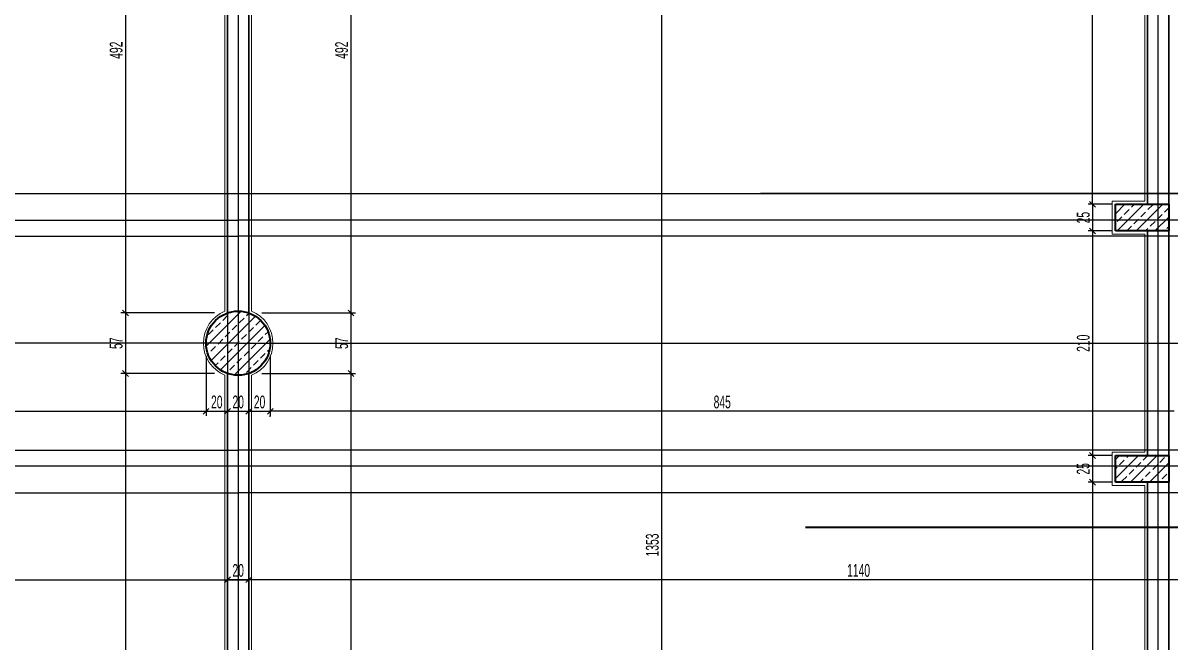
# Model space of a CAD drawing. Header units: inches. Extents: x -7543 to -822, y 102837 to 190349.
# Drawn here: x -834.6752 to -834.4608, y 102836.8968 to 102837.0126 of the extents above; entities that cross this region are included whole.
import ezdxf

# ---------------------------------------------------------------- set-up
doc = ezdxf.new("R2010")
doc.units = ezdxf.units.IN
doc.header["$MEASUREMENT"] = 0
doc.linetypes.add('DASHDOTX2', pattern=[2, 1, -0.5, 0, -0.5])
doc.linetypes.add('DASHED', pattern=[19.049999999999997, 12.7, -6.35])
doc.layers.get('0').update_dxf_attribs({"lineweight": 25})
doc.layers.get('Defpoints').update_dxf_attribs({"lineweight": 25})
for name, color, linetype, lineweight in [('AKS', 1, 'Continuous', 25), ('ICOL', 55, 'Continuous', 25), ('KESİT', 7, 'Continuous', 40), ('KOLON', 2, 'Continuous', 40), ('SIVA', 150, 'Continuous', 15), ('TARAMA', 8, 'Continuous', 25)]:
    doc.layers.add(name, color=color, linetype=linetype, lineweight=lineweight)
doc.layers.add('DUVAR', color=7, linetype='Continuous', lineweight=35, true_color=0xfc4642)
doc.styles.add('OLCU', font='tromand.shx', dxfattribs={"width": 0.6, "height": 12})

# ---------------------------------------------------------------- blocks, each defined once
blk = doc.blocks.new('E')
at = {"layer": 'ICOL'}
for p, q in [((0, -3.000000000002046), (0, 25)), ((-2.828427124746668, -2.828427124748032), (2.82842712474303, 2.828427124744394))]:
    blk.add_line(p, q, dxfattribs=at)
blk = doc.blocks.new('_Oblique')
at = {"color": 0, "linetype": 'ByBlock', "lineweight": -2}
blk.add_line((-0.5, -0.5), (0.5, 0.5), dxfattribs=at)

msp = doc.modelspace()

# ---------------------------------------------------------------- linework, layer by layer
at = {"layer": 'AKS', "linetype": 'DASHDOTX2', "ltscale": 10}
for p, q in [((-834.6349986402781, 102837.2423438664), (-834.6349986402781, 102836.7345203941)), ((-834.462998640278, 102836.7393893207), (-834.462998640278, 102837.2368060545)), ((-835.0643006486678, 102836.9806839998), (-834.4019986402782, 102836.9806839998)), ((-834.2099687356562, 102836.9806839998), (-834.5373151892323, 102836.9806839998)), ((-835.064476508104, 102836.9756839999), (-834.6349986402781, 102836.9756839999)), ((-834.2095183195671, 102836.9756839999), (-834.6349986402781, 102836.9756839999)), ((-835.0643006486678, 102836.9726839999), (-834.6349986402781, 102836.9726839999)), ((-834.2099687356562, 102836.9726839999), (-834.6349986402781, 102836.9726839999)), ((-834.6349986402786, 102836.9526839999), (-835.0643006486678, 102836.9526839999)), ((-834.6349986402777, 102836.9526839999), (-834.2099687356562, 102836.9526839999)), ((-835.0643006486678, 102836.9326839999), (-834.6349986402781, 102836.9326839999)), ((-834.2099687356562, 102836.9326839999), (-834.6349986402781, 102836.9326839999)), ((-834.209450724752, 102836.9296839999), (-834.8099986402781, 102836.9296839999)), ((-835.0643006486678, 102836.9246839999), (-834.6349986402781, 102836.9246839999)), ((-834.2099687356562, 102836.9246839999), (-834.6349986402781, 102836.9246839999))]:
    msp.add_line(p, q, dxfattribs=at)
at = {"layer": 'Defpoints', "color": 3}
for p, q in [((-834.6369986402785, 102837.1226839999), (-834.6369986402785, 102836.7876839998)), ((-834.6329986402785, 102837.1226839999), (-834.6329986402785, 102836.7876839998))]:
    msp.add_line(p, q, dxfattribs=at)
at = {"layer": 'DUVAR'}
for p, q in [((-834.6369986402785, 102836.9583408541), (-834.6369986402785, 102837.1226839999)), ((-834.6329986402785, 102836.9583408541), (-834.6329986402785, 102837.1226839999)), ((-834.4649986402785, 102836.9786839999), (-834.4649986402785, 102837.1226841785)), ((-834.4609986402785, 102836.9786839999), (-834.4609986402785, 102837.1226839999)), ((-834.4649986402785, 102836.9316839999), (-834.4649986402785, 102836.9736839999)), ((-834.4609986402785, 102836.9316839999), (-834.4609986402785, 102836.9736839999)), ((-834.6369986402785, 102836.7876839998), (-834.6369986402785, 102836.9470271456)), ((-834.6329986402785, 102836.7876839998), (-834.6329986402785, 102836.9470271456)), ((-834.4649986402785, 102836.7826839999), (-834.4649986402785, 102836.9266839999)), ((-834.4609986402785, 102836.7826839999), (-834.4609986402785, 102836.9266839999))]:
    msp.add_line(p, q, dxfattribs=at)
at = {"layer": 'ICOL'}
for p, q in [((-834.4752611164486, 102836.9786839999), (-834.4752611164486, 102837.1236839999)), ((-834.6560764672639, 102837.0566839999), (-834.6560764672639, 102836.9583408541)), ((-834.6139208132931, 102837.0566839999), (-834.6139208132931, 102836.9583408541)), ((-834.5558274265941, 102837.0501840018), (-834.5558274265941, 102836.7796839999)), ((-834.4752611164486, 102836.9786839999), (-834.4752611164486, 102836.9736839999)), ((-834.4752611164486, 102836.9736839999), (-834.4752611164486, 102836.9316839999)), ((-834.6560764672639, 102836.9583408541), (-834.6560764672639, 102836.9470271456)), ((-834.6139208132931, 102836.9583408541), (-834.6139208132931, 102836.9470271456)), ((-834.6560764672639, 102836.9470271456), (-834.6560764672639, 102836.7876839998)), ((-834.6139208132931, 102836.9470271456), (-834.6139208132931, 102836.7876839998)), ((-834.8049986402785, 102836.939948829), (-834.6409986402786, 102836.939948829)), ((-834.6409986402786, 102836.939948829), (-834.6369986402785, 102836.939948829)), ((-834.6369986402785, 102836.939948829), (-834.6329986402785, 102836.939948829)), ((-834.6329986402785, 102836.939948829), (-834.6290043558353, 102836.939948829)), ((-834.4599986402785, 102836.939948829), (-834.6289986402785, 102836.939948829)), ((-834.4752611164486, 102836.9316839999), (-834.4752611164486, 102836.9266839999)), ((-834.4752611164486, 102836.9266839999), (-834.4752611164486, 102836.7826839999)), ((-834.8048426402786, 102836.9084325916), (-834.6371546402785, 102836.9084325916)), ((-834.6329986402785, 102836.9084325916), (-834.6369986402785, 102836.9084325916)), ((-834.6369986402785, 102836.9084325916), (-834.6329986402785, 102836.9084325916)), ((-834.4049986402786, 102836.9084325916), (-834.6329986402785, 102836.9084325916))]:
    msp.add_line(p, q, dxfattribs=at)
at = {"layer": 'ICOL', "color": 53}
for p, q in [((-834.4716498783636, 102836.9786839999), (-834.4761011164486, 102836.9786839999)), ((-834.4716498783636, 102836.9786839999), (-834.4761011164486, 102836.9786839999)), ((-834.4716498783636, 102836.9736839999), (-834.4761011164486, 102836.9736839999)), ((-834.4716498783636, 102836.9736839999), (-834.4761011164486, 102836.9736839999)), ((-834.6393986402785, 102836.9583408541), (-834.656916467264, 102836.9583408541)), ((-834.6393986402785, 102836.9583408541), (-834.656916467264, 102836.9583408541)), ((-834.6305986402785, 102836.9583408541), (-834.6130808132931, 102836.9583408541)), ((-834.6305986402785, 102836.9583408541), (-834.6130808132931, 102836.9583408541)), ((-834.6409986402786, 102836.9502839998), (-834.6409986402786, 102836.939108829)), ((-834.6409986402786, 102836.9502839998), (-834.6409986402786, 102836.939108829)), ((-834.6289986402785, 102836.9502839998), (-834.6289986402785, 102836.939108829)), ((-834.6393986402785, 102836.9470271456), (-834.656916467264, 102836.9470271456)), ((-834.6393986402785, 102836.9470271456), (-834.656916467264, 102836.9470271456)), ((-834.6305986402785, 102836.9470271456), (-834.6130808132931, 102836.9470271456)), ((-834.6305986402785, 102836.9470271456), (-834.6130808132931, 102836.9470271456)), ((-834.6369986402785, 102836.9391313418), (-834.6369986402785, 102836.939108829)), ((-834.6369986402785, 102836.9391313418), (-834.6369986402785, 102836.939108829)), ((-834.6329986402785, 102836.9389907911), (-834.6329986402785, 102836.939108829)), ((-834.6329986402785, 102836.9389907911), (-834.6329986402785, 102836.939108829)), ((-834.6290043558353, 102836.9389065028), (-834.6290043558353, 102836.939108829)), ((-834.4716498783636, 102836.9316839999), (-834.4761011164486, 102836.9316839999)), ((-834.4716498783636, 102836.9316839999), (-834.4761011164486, 102836.9316839999)), ((-834.4716498783636, 102836.9266839999), (-834.4761011164486, 102836.9266839999)), ((-834.4716498783636, 102836.9266839999), (-834.4761011164486, 102836.9266839999)), ((-834.6369986402785, 102836.9077550151), (-834.6369986402785, 102836.9092725916)), ((-834.6369986402785, 102836.9079096841), (-834.6369986402785, 102836.9092725916)), ((-834.6329986402785, 102836.9079096841), (-834.6329986402785, 102836.9092725916)), ((-834.6329986402785, 102836.9079096841), (-834.6329986402785, 102836.9092725916)), ((-834.6329986402785, 102836.9077550151), (-834.6329986402785, 102836.9092725916))]:
    msp.add_line(p, q, dxfattribs=at)
at = {"layer": 'KESİT', "linetype": 'DASHED'}
msp.add_line((-834.4164662227921, 102836.9182300089), (-834.528906172036, 102836.9182300089), dxfattribs=at)
at = {"layer": 'KOLON'}
for p, q in [((-834.4709986402786, 102836.9736839999), (-834.4709986402785, 102836.9786839999)), ((-834.4709986402785, 102836.9786839999), (-834.4609986402785, 102836.9786839999)), ((-834.4609986402785, 102836.9786839999), (-834.4609986402785, 102836.9736839999)), ((-834.4609986402785, 102836.9736839999), (-834.4709986402786, 102836.9736839999)), ((-834.4709986402786, 102836.9266839999), (-834.4709986402785, 102836.9316839999)), ((-834.4709986402785, 102836.9316839999), (-834.4609986402785, 102836.9316839999)), ((-834.4609986402785, 102836.9316839999), (-834.4609986402785, 102836.9266839999)), ((-834.4609986402785, 102836.9266839999), (-834.4709986402786, 102836.9266839999))]:
    msp.add_line(p, q, dxfattribs=at)
msp.add_circle((-834.6349986402786, 102836.9526839999), 0.005999999999999637, dxfattribs=at)
at = {"layer": 'SIVA'}
for p, q in [((-834.6374986402785, 102837.1221841785), (-834.6374986402785, 102836.9586839999)), ((-834.6324986402785, 102836.9586839999), (-834.6324986402785, 102837.1221841785)), ((-834.4654986402785, 102836.9792839999), (-834.4654986402785, 102837.1220839999)), ((-834.4654986402785, 102836.9792839999), (-834.4715986402784, 102836.9792839999)), ((-834.4715986402784, 102836.9792839999), (-834.4715986402784, 102836.9730839999)), ((-834.4715986402784, 102836.9730839999), (-834.4654986402785, 102836.9730839999)), ((-834.4654986402785, 102836.9322839998), (-834.4654986402785, 102836.9730839999)), ((-834.6374986402785, 102836.9466839998), (-834.6374986402785, 102836.7881839999)), ((-834.6324986402785, 102836.7881839999), (-834.6324986402785, 102836.9466839998)), ((-834.4654986402785, 102836.9322839998), (-834.4715986402784, 102836.9322839998)), ((-834.4715986402784, 102836.9322839998), (-834.4715986402784, 102836.9260839999)), ((-834.4715986402784, 102836.9260839999), (-834.4654986402785, 102836.9260839999)), ((-834.4654986402785, 102836.7832839999), (-834.4654986402785, 102836.9260839999))]:
    msp.add_line(p, q, dxfattribs=at)
for start, end in [(112.6198649940176, 180), (0, 67.38013500598234), (180, 247.3801350059823), (292.6198649940177, 0)]:
    msp.add_arc((-834.6349986402786, 102836.9526839999), 0.006500000000000001, start, end, dxfattribs=at)
at = {"layer": 'TARAMA'}
for p, q in [((-834.4709986402785, 102836.9768820016), (-834.469196641988, 102836.9786839999)), ((-834.4709986402785, 102836.9786497685), (-834.4709644089439, 102836.9786839999)), ((-834.4706611080821, 102836.9736839999), (-834.465661108082, 102836.9786839999)), ((-834.4679946406003, 102836.9781182343), (-834.467428875038, 102836.9786839999)), ((-834.4671255741762, 102836.9736839999), (-834.4621255741762, 102836.9786839999)), ((-834.4649010484326, 102836.9776762926), (-834.4640171649561, 102836.978560176)), ((-834.4706462910298, 102836.9754665839), (-834.4697624075533, 102836.9763504673)), ((-834.469320465815, 102836.9767924091), (-834.4684365823385, 102836.9776762926)), ((-834.4662268736473, 102836.9763504673), (-834.4653429901708, 102836.9772343508)), ((-834.4635900402702, 102836.9736839999), (-834.4609986402785, 102836.9762753999)), ((-834.4631332814796, 102836.9759085256), (-834.4622493980031, 102836.9767924091)), ((-834.4618074562649, 102836.9772343508), (-834.4609986402785, 102836.9780431668)), ((-834.4688785240768, 102836.9736988169), (-834.4679946406003, 102836.9745827004)), ((-834.467552698862, 102836.9750246421), (-834.4666688153856, 102836.9759085256)), ((-834.4653578072262, 102836.9736839999), (-834.4649010484326, 102836.9741407587)), ((-834.4644591066943, 102836.9745827004), (-834.4635752232178, 102836.9754665839)), ((-834.4613655145266, 102836.9741407587), (-834.4609986402785, 102836.9745076329)), ((-834.4618222733202, 102836.9736839999), (-834.4618074562649, 102836.9736988169)), ((-834.640970503248, 102836.9521036097), (-834.6344182501741, 102836.9586558628)), ((-834.6400665219123, 102836.9494720572), (-834.6317866976038, 102836.9577518815)), ((-834.6378852843709, 102836.9569565956), (-834.6370014008944, 102836.9578404791)), ((-834.6365594591562, 102836.9582824208), (-834.6363009105681, 102836.9585409694)), ((-834.6347916922033, 102836.9565146538), (-834.6339078087268, 102836.9573985373)), ((-834.6334658669886, 102836.9578404791), (-834.632974194387, 102836.9583321517)), ((-834.6316981000356, 102836.9560727121), (-834.6308142165591, 102836.9569565956)), ((-834.6405369348004, 102836.9543049452), (-834.6396530513239, 102836.9551888286)), ((-834.6392111095856, 102836.9556307704), (-834.6383272261091, 102836.9565146538)), ((-834.6383175373363, 102836.9476855079), (-834.630000148274, 102836.9560028969)), ((-834.6374433426327, 102836.9538630034), (-834.6365594591562, 102836.9547468869)), ((-834.6361175174179, 102836.9551888286), (-834.6352336339414, 102836.9560727121)), ((-834.6330239252503, 102836.9547468869), (-834.6321400417738, 102836.9556307704)), ((-834.6299303330826, 102836.9543049452), (-834.6293982437114, 102836.9548370345)), ((-834.6387691678474, 102836.9525371782), (-834.6378852843709, 102836.9534210617)), ((-834.635737806759, 102836.9467297045), (-834.6290443449454, 102836.9534231663)), ((-834.6356755756797, 102836.9520952365), (-834.6347916922032, 102836.9529791199)), ((-834.6343497504649, 102836.9534210617), (-834.6334658669886, 102836.9543049452)), ((-834.6325819835121, 102836.9516532947), (-834.6316981000356, 102836.9525371782)), ((-834.6312561582973, 102836.9529791199), (-834.6303722748208, 102836.9538630034)), ((-834.6406467920852, 102836.950659554), (-834.6405369348004, 102836.9507694113)), ((-834.6400949930621, 102836.951211353), (-834.6392111095856, 102836.9520952365)), ((-834.6383272261091, 102836.949443586), (-834.6374433426327, 102836.9503274695)), ((-834.6370014008944, 102836.9507694113), (-834.6361175174179, 102836.9516532947)), ((-834.6339078087268, 102836.9503274695), (-834.6330239252503, 102836.951211353)), ((-834.6308142165591, 102836.9498855278), (-834.6299303330826, 102836.9507694113)), ((-834.6294883913444, 102836.951211353), (-834.6290968414582, 102836.9516029029)), ((-834.6392851379114, 102836.9484856742), (-834.6387691678474, 102836.9490016443)), ((-834.6365594591562, 102836.9476758191), (-834.6356755756797, 102836.9485597025)), ((-834.6352336339414, 102836.9490016443), (-834.634349750465, 102836.9498855278)), ((-834.6321400417738, 102836.9485597025), (-834.6312561582973, 102836.949443586)), ((-834.6371516749489, 102836.9470836033), (-834.6370014008944, 102836.9472338773)), ((-834.6339175432961, 102836.946782201), (-834.6339078087267, 102836.9467919356)), ((-834.6334658669886, 102836.9472338773), (-834.6325819835121, 102836.9481177608)), ((-834.4709986402785, 102836.9309200608), (-834.4702347012108, 102836.9316839999)), ((-834.4709986402785, 102836.9273845269), (-834.4666991673048, 102836.9316839999)), ((-834.4688785240768, 102836.93127241), (-834.4684669342607, 102836.9316839999)), ((-834.4681636333988, 102836.9266839999), (-834.4631636333988, 102836.9316839999)), ((-834.4657849319091, 102836.9308304683), (-834.4649314003548, 102836.9316839999)), ((-834.4626913397414, 102836.9303885266), (-834.4618074562649, 102836.93127241)), ((-834.4709986402785, 102836.9291522938), (-834.4706462910298, 102836.9295046431)), ((-834.4702043492915, 102836.9299465848), (-834.469320465815, 102836.9308304683)), ((-834.4684365823385, 102836.9281788179), (-834.467552698862, 102836.9290627014)), ((-834.4671107571238, 102836.9295046431), (-834.4662268736473, 102836.9303885266)), ((-834.4646280994929, 102836.9266839999), (-834.4609986402785, 102836.9303134591)), ((-834.4640171649561, 102836.9290627014), (-834.4631332814796, 102836.9299465848)), ((-834.4697624075533, 102836.9268529926), (-834.4688785240768, 102836.9277368761)), ((-834.4663958664488, 102836.9266839999), (-834.4657849319091, 102836.9272949344)), ((-834.4653429901708, 102836.9277368761), (-834.4644591066943, 102836.9286207596)), ((-834.462860332543, 102836.9266839999), (-834.4626913397414, 102836.9268529926)), ((-834.4622493980031, 102836.9272949344), (-834.4613655145266, 102836.9281788179)), ((-834.461092565587, 102836.9266839999), (-834.4609986402785, 102836.9267779252))]:
    msp.add_line(p, q, dxfattribs=at)

# ---------------------------------------------------------------- block references
at = {"layer": 'ICOL'}
for p, xscale, yscale, zscale, rotation in [((-834.4752611164486, 102836.9786839999), 0.001080000001820736, 0.001080000001820736, 0.001080000001820736, 270), ((-834.4752611164486, 102836.9786839999), 0.001080000001820736, 0.001080000001820736, 0.001080000001820736, 90), ((-834.4752611164486, 102836.9736839999), 0.001080000001820736, 0.001080000001820736, 0.001080000001820736, 90), ((-834.4752611164486, 102836.9736839999), 0.001080000001820736, 0.001080000001820736, 0.001080000001820736, 270), ((-834.6560764672639, 102836.9583408541), 0.001080000001820736, 0.001080000001820736, 0.001080000001820736, 90), ((-834.6560764672639, 102836.9583408541), 0.001080000001820736, 0.001080000001820736, 0.001080000001820736, 270), ((-834.6139208132931, 102836.9583408541), 0.001080000001820736, 0.001080000001820736, 0.001080000001820736, 90), ((-834.6139208132931, 102836.9583408541), 0.001080000001820736, 0.001080000001820736, 0.001080000001820736, 270), ((-834.6560764672639, 102836.9470271456), 0.001080000001820736, 0.001080000001820736, 0.001080000001820736, 90), ((-834.6560764672639, 102836.9470271456), 0.001080000001820736, 0.001080000001820736, 0.001080000001820736, 270), ((-834.6139208132931, 102836.9470271456), 0.001080000001820736, 0.001080000001820736, 0.001080000001820736, 90), ((-834.6139208132931, 102836.9470271456), 0.001080000001820736, 0.001080000001820736, 0.001080000001820736, 270), ((-834.6409986402786, 102836.939948829), 0.001080000000001746, 0.001080000000001746, 0.001080000000001746, 180), ((-834.6369986402785, 102836.939948829), 0.001080000000001746, 0.001080000000001746, 0.001080000000001746, 180), ((-834.6329986402785, 102836.939948829), 0.001080000000001746, 0.001080000000001746, 0.001080000000001746, 180), ((-834.6289986402785, 102836.939948829), 0.001080000000001746, 0.001080000000001746, 0.001080000000001746, 180), ((-834.4752611164486, 102836.9316839999), 0.001080000001820736, 0.001080000001820736, 0.001080000001820736, 90), ((-834.4752611164486, 102836.9316839999), 0.001080000001820736, 0.001080000001820736, 0.001080000001820736, 270), ((-834.4752611164486, 102836.9266839999), 0.001080000001820736, 0.001080000001820736, 0.001080000001820736, 90), ((-834.4752611164486, 102836.9266839999), 0.001080000001820736, 0.001080000001820736, 0.001080000001820736, 270), ((-834.6369986402785, 102836.9084325916), 0.001080000000001746, 0.001080000000001746, 0.001080000000001746, 180), ((-834.6369986402785, 102836.9084325916), 0.001080000000001746, 0.001080000000001746, 0.001080000000001746, 180), ((-834.6329986402785, 102836.9084325916), 0.001080000000001746, 0.001080000000001746, 0.001080000000001746, 180)]:
    msp.add_blockref('_Oblique', p, dxfattribs=dict(at, xscale=xscale, yscale=yscale, zscale=zscale, rotation=rotation))
for name, p, xscale, yscale, zscale in [('_Oblique', (-834.6409986402786, 102836.939948829), 0.001080000000001746, 0.001080000000001746, 0.001080000000001746), ('_Oblique', (-834.6369986402785, 102836.939948829), 0.001080000000001746, 0.001080000000001746, 0.001080000000001746), ('_Oblique', (-834.6329986402785, 102836.939948829), 0.001080000000001746, 0.001080000000001746, 0.001080000000001746), ('_Oblique', (-834.6290043558353, 102836.939948829), 0.001080000000001746, 0.001080000000001746, 0.001080000000001746), ('E', (-834.6369986402785, 102836.9084325916), 0.0001559999999471984, 0.0001559999999471984, 0.0001559999999471984), ('_Oblique', (-834.6329986402785, 102836.9084325916), 0.001080000000001746, 0.001080000000001746, 0.001080000000001746), ('_Oblique', (-834.6329986402785, 102836.9084325916), 0.001080000000001746, 0.001080000000001746, 0.001080000000001746)]:
    msp.add_blockref(name, p, dxfattribs=dict(at, xscale=xscale, yscale=yscale, zscale=zscale))

# ---------------------------------------------------------------- texts
at = {"layer": 'ICOL', "char_height": 0.0024, "attachment_point": 5, "rotation": 90, "style": 'OLCU'}
for s, insert in [('\\A1;492', (-834.657804467264, 102837.007512427)), ('\\A1;492', (-834.6156488132931, 102837.007512427)), ('\\A1;25', (-834.4769891164486, 102836.9761839999)), ('\\A1;57', (-834.657804467264, 102836.9526839999)), ('\\A1;57', (-834.6156488132931, 102836.9526839999)), ('\\A1;210', (-834.4769891164486, 102836.9526839999)), ('\\A1;25', (-834.4769891164486, 102836.9291839999)), ('\\A1;1353', (-834.557555426594, 102836.9149340008))]:
    msp.add_mtext(s, dxfattribs=dict(at, insert=insert))
at = {"layer": 'ICOL', "char_height": 0.0024, "attachment_point": 5, "style": 'OLCU'}
for s, insert in [('\\A1;20', (-834.6389986402785, 102836.941676829)), ('\\A1;20', (-834.6349986402786, 102836.941676829)), ('\\A1;20', (-834.6310014980569, 102836.941676829)), ('\\A1;845', (-834.5444986402786, 102836.941676829)), ('\\A1;20', (-834.6349986402786, 102836.9101605916)), ('\\A1;20', (-834.6349986402786, 102836.9101605916)), ('\\A1;1140', (-834.5189986402785, 102836.9101605916))]:
    msp.add_mtext(s, dxfattribs=dict(at, insert=insert))

doc.saveas('drawing.dxf')
